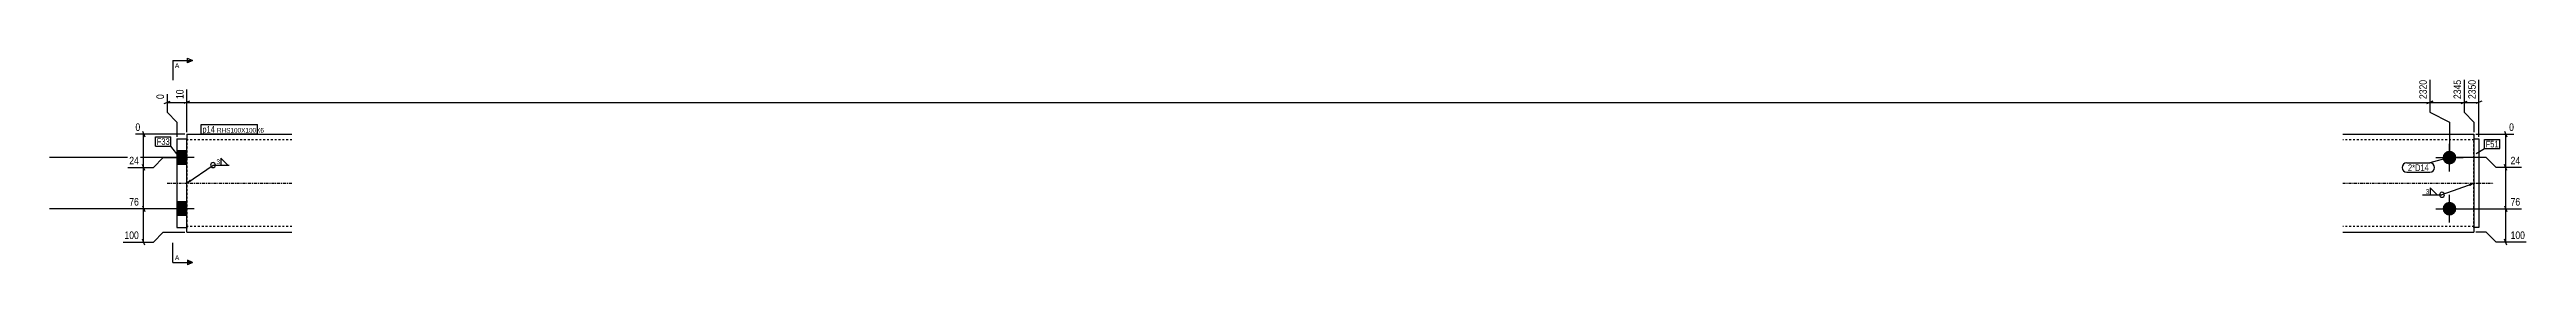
# Model space of a CAD drawing. Header units: millimetres. Extents: x 16 to 22555, y 2 to 813.
# Drawn here: x 20026 to 22555, y 5 to 215 of the extents above; entities that cross this region are included whole.
import ezdxf

# ---------------------------------------------------------------- set-up
doc = ezdxf.new("R2010")
doc.units = ezdxf.units.MM
doc.linetypes.add('DXK_LINE_DOT2', pattern=[3.9198, 1.9599, -1.9599])
doc.linetypes.add('DXK_LINE_DOT3', pattern=[5.9187, 2.979, -0.9799, 0.9799, -0.9799])
for name, color, linetype in [('MÅLSÆTNING', 7, 'Continuous'), ('STÅL', 7, 'Continuous'), ('TEKST', 7, 'Continuous')]:
    doc.layers.add(name, color=color, linetype=linetype)
doc.styles.add('Arial', font='ARIAL.TTF', dxfattribs={"height": 0.2})
doc.styles.add('Arial Narrow', font='ARIALN.TTF', dxfattribs={"height": 0.2})

msp = doc.modelspace()

# ---------------------------------------------------------------- hatches: boundary and pattern name
at = {"layer": 'STÅL', "linetype": 'Continuous'}
for points in [[(20156.3, 121), (20156.3, 107), (20166.3, 107), (20166.3, 121)], [(22476.3, 121, -1), (22476.3, 107, -1)], [(20156.3, 69), (20156.3, 55), (20166.3, 55), (20166.3, 69)], [(22476.3, 69, -1), (22476.3, 55, -1)]]:
    msp.add_hatch(color=96, dxfattribs=at).paths.add_polyline_path(points)
at = {"layer": 'TEKST', "linetype": 'Continuous'}
for points in [[(20171.1, 89.8), (20166.3, 88), (20169.7, 91.8)], [(22496.2, 87.2), (22501.3, 87.7), (22497, 84.9)]]:
    msp.add_hatch(color=3, dxfattribs=at).paths.add_polyline_path(points)

# ---------------------------------------------------------------- linework, layer by layer
at = {"layer": 'MÅLSÆTNING', "color": 7, "linetype": 'Continuous'}
for p, q in [((20146.3, 178.5), (20146.3, 160.2)), ((20166.3, 140), (20166.3, 183.4)), ((20166.3, 140), (20166.3, 183.4)), ((22456.3, 193.1), (22456.3, 160.2)), ((22456.3, 193.1), (22456.3, 160.2)), ((22491.3, 193.1), (22491.3, 160.2)), ((22506.3, 135), (22506.3, 193.1)), ((20143.3, 169), (20149.3, 171.4)), ((20146.3, 170.2), (20166.3, 170.2)), ((20146.3, 160.2), (20156.3, 150.2)), ((20169.3, 171.4), (20163.3, 169)), ((20169.3, 171.4), (20163.3, 169)), ((20166.3, 170.2), (22456.3, 170.2)), ((22459.3, 171.4), (22453.3, 169)), ((22453.3, 169), (22459.3, 171.4)), ((22456.3, 160.2), (22476.3, 150.2)), ((22488.3, 169), (22494.3, 171.4)), ((22491.3, 170.2), (22506.3, 170.2)), ((22491.3, 160.2), (22501.3, 150.2)), ((22509.3, 171.4), (22503.3, 169)), ((20164.3, 138), (20114, 138)), ((20121.1, 141), (20123.5, 135)), ((20122.3, 104), (20122.3, 138)), ((20156.3, 150.2), (20156.3, 135)), ((22476.3, 150.2), (22476.3, 116)), ((22476.3, 150.2), (22476.3, 116)), ((22501.3, 150.2), (22501.3, 140)), ((22501.3, 150.2), (22501.3, 140)), ((22503.3, 138), (22542.1, 138)), ((22532.6, 141), (22535, 135)), ((22533.8, 104), (22533.8, 138)), ((20106.2, 104), (20132.3, 104)), ((20106.2, 104), (20132.3, 104)), ((20123.5, 101), (20121.1, 107)), ((20123.5, 101), (20121.1, 107)), ((20132.3, 104), (20142.3, 114)), ((20132.3, 104), (20142.3, 114)), ((20142.3, 114), (20164.3, 114)), ((20142.3, 114), (20164.3, 114)), ((22513.8, 114), (22478.3, 114)), ((22513.8, 114), (22478.3, 114)), ((22523.8, 104), (22513.8, 114)), ((22523.8, 104), (22513.8, 114)), ((22549.9, 104), (22523.8, 104)), ((22549.9, 104), (22523.8, 104)), ((22535, 101), (22532.6, 107)), ((22535, 101), (22532.6, 107)), ((22533.8, 62), (22533.8, 104)), ((20164.3, 62), (20106.2, 62)), ((20121.1, 65), (20123.5, 59)), ((20122.3, 28), (20122.3, 62)), ((22478.3, 62), (22549.9, 62)), ((22478.3, 62), (22549.9, 62)), ((22532.6, 65), (22535, 59)), ((22532.6, 65), (22535, 59)), ((22533.8, 28), (22533.8, 62)), ((20101.4, 28), (20132.3, 28)), ((20123.5, 25), (20121.1, 31)), ((20132.3, 28), (20142.3, 38)), ((20142.3, 38), (20164.3, 38)), ((22513.8, 38), (22503.3, 38)), ((22523.8, 28), (22513.8, 38)), ((22554.7, 28), (22523.8, 28)), ((22535, 25), (22532.6, 31))]:
    msp.add_line(p, q, dxfattribs=at)
at = {"layer": 'STÅL', "color": 2, "linetype": 'Continuous'}
for p, q in [((20156.3, 133), (20166.3, 133)), ((20156.3, 133), (20156.3, 43)), ((20166.3, 138), (20273.8, 138)), ((20166.3, 138), (20166.3, 133)), ((20166.3, 43), (20166.3, 133)), ((22367.3, 138), (22501.3, 138)), ((22501.3, 137), (22501.3, 138)), ((22501.3, 137), (22501.3, 38)), ((22501.3, 133), (22506.3, 133)), ((22506.3, 133), (22506.3, 43)), ((20156.3, 43), (20166.3, 43)), ((20166.3, 38.9), (20166.3, 43)), ((20166.3, 38), (20166.3, 38.9)), ((20166.3, 38), (20273.8, 38)), ((22367.3, 38), (22501.3, 38)), ((22506.3, 43), (22501.3, 43))]:
    msp.add_line(p, q, dxfattribs=at)
at = {"layer": 'STÅL', "color": 7, "linetype": 'DXK_LINE_DOT2'}
for p, q in [((20166.3, 133), (20166.3, 44.4)), ((20273.8, 132), (20166.3, 132)), ((22501.3, 132), (22367.3, 132)), ((22501.3, 138), (22501.3, 137)), ((22501.3, 43), (22501.3, 133)), ((20166.3, 44), (20166.3, 44.4)), ((20273.8, 44), (20166.3, 44)), ((20166.3, 44), (20166.3, 41.5)), ((22501.3, 44), (22367.3, 44))]:
    msp.add_line(p, q, dxfattribs=at)
at = {"layer": 'STÅL', "color": 96, "linetype": 'Continuous'}
for p, q in [((22476.3, 100), (22476.3, 128)), ((20173.8, 114), (20026.3, 114)), ((20166.3, 121), (20156.3, 121)), ((20166.3, 107), (20156.3, 107)), ((22462.3, 114), (22490.3, 114)), ((22476.3, 48), (22476.3, 76)), ((20173.8, 62), (20026.3, 62)), ((20166.3, 69), (20156.3, 69)), ((20166.3, 55), (20156.3, 55)), ((22462.3, 62), (22490.3, 62))]:
    msp.add_line(p, q, dxfattribs=at)
at = {"layer": 'STÅL', "color": 7, "linetype": 'DXK_LINE_DOT3'}
for p, q in [((20146.3, 88), (20273.8, 88)), ((22367.3, 88), (22521.3, 88))]:
    msp.add_line(p, q, dxfattribs=at)
at = {"layer": 'TEKST', "color": 3, "linetype": 'Continuous'}
msp.add_line((22501.3, 87.7), (22468.6, 76.2), dxfattribs=at)
msp.add_arc((22468.6, 76.2), 2.5, 270, 90, dxfattribs=at)

# ---------------------------------------------------------------- wipeouts: each hides what was drawn before it
at = {"color": 0, "linetype": 'Continuous'}
for points in [[(20158.7, 205.3), (20158.7, 210.3), (20154.3, 210.3), (20154.3, 205.3)], [(20158.7, 9.8), (20158.7, 14.8), (20154.3, 14.8), (20154.3, 9.8)]]:
    msp.add_wipeout(points, dxfattribs=at).dxf.layer = 'TEKST'
at = {"color": 0}
msp.add_wipeout([(20200.2, 107), (20200.2, 112.8), (20196.3, 112.8), (20196.3, 107)], dxfattribs=at).dxf.layer = 'TEKST'

# ---------------------------------------------------------------- next in the draw order: hatches: boundary and pattern name
at = {"layer": 'TEKST', "linetype": 'Continuous'}
for points in [[(20167.3, 210.3), (20167.3, 212.8), (20172.3, 212.8)], [(20167.3, 7.3), (20167.3, 9.8), (20172.3, 7.3)]]:
    msp.add_hatch(color=30, dxfattribs=at).paths.add_polyline_path(points)

# ---------------------------------------------------------------- next in the draw order: linework, layer by layer
at = {"layer": 'TEKST', "color": 7, "linetype": 'Continuous'}
for p, q in [((20152.3, 212.8), (20172.3, 212.8)), ((20152.3, 7.3), (20152.3, 27.3)), ((20152.3, 7.3), (20172.3, 7.3))]:
    msp.add_line(p, q, dxfattribs=at)
at = {"layer": 'TEKST', "color": 30, "linetype": 'Continuous'}
for p, q in [((20167.3, 210.3), (20167.3, 215.3)), ((20167.3, 215.3), (20172.3, 212.8)), ((20172.3, 212.8), (20167.3, 210.3)), ((20172.3, 7.3), (20167.3, 9.8)), ((20167.3, 9.8), (20167.3, 4.8)), ((20172.3, 7.3), (20167.3, 4.8))]:
    msp.add_line(p, q, dxfattribs=at)
at = {"layer": 'TEKST', "color": 3, "linetype": 'Continuous'}
for p, q in [((20166.3, 88), (20193.2, 106.4)), ((20193.2, 106.4), (20209.8, 106.4)), ((20208.3, 106.4), (20201.2, 113.5)), ((20201.2, 113.5), (20201.2, 106.4)), ((20201.2, 106.4), (20208.3, 106.4))]:
    msp.add_line(p, q, dxfattribs=at)
for start, end in [(90, 270), (270, 90)]:
    msp.add_arc((20193.2, 106.4), 2.5, start, end, dxfattribs=at)

# ---------------------------------------------------------------- next in the draw order: texts
at = {"layer": 'TEKST', "color": 3, "linetype": 'Continuous', "style": 'Arial'}
for p in [(20154.3, 205.3), (20154.3, 9.8)]:
    msp.add_text('A', height=4.78, dxfattribs=at).set_placement(p)
at = {"layer": 'TEKST', "color": 3, "style": 'Arial Narrow'}
msp.add_text('3', height=4.77, dxfattribs=at).set_placement((20196.7, 107.4))

# ---------------------------------------------------------------- next in the draw order: wipeouts: each hides what was drawn before it
at = {"color": 0, "linetype": 'Continuous'}
for points in [[(20164.7, 185), (20153.5, 185), (20153.5, 172), (20164.7, 172)], [(22504.7, 194.7), (22493.5, 194.7), (22493.5, 172), (22504.7, 172)], [(20120.5, 139.6), (20120.5, 150.8), (20112.4, 150.8), (20112.4, 139.6)], [(22543.7, 139.6), (22543.7, 150.8), (22535.6, 150.8), (22535.6, 139.6)], [(22550, 105.6), (22550, 116.8), (22537.1, 116.8), (22537.1, 105.6)], [(20119, 63.6), (20119, 74.8), (20106.1, 74.8), (20106.1, 63.6)], [(22550, 63.6), (22550, 74.8), (22537.1, 74.8), (22537.1, 63.6)], [(20119, 29.6), (20119, 40.8), (20101.2, 40.8), (20101.2, 29.6)], [(22554.9, 29.6), (22554.9, 40.8), (22537.1, 40.8), (22537.1, 29.6)]]:
    msp.add_wipeout(points, dxfattribs=at).dxf.layer = 'MÅLSÆTNING'
at = {"color": 0}
for points in [[(20149, 127), (20149, 134), (20135.8, 134), (20135.8, 127)], [(20195.1, 139.4), (20195.1, 146.4), (20182.3, 146.4), (20182.3, 139.4)], [(22455.2, 100.4), (22455.2, 107.4), (22433.9, 107.4), (22433.9, 100.4)], [(22455.5, 76.8), (22455.5, 82.6), (22451.7, 82.6), (22451.7, 76.8)]]:
    msp.add_wipeout(points, dxfattribs=at).dxf.layer = 'TEKST'

# ---------------------------------------------------------------- next in the draw order: linework, layer by layer
at = {"layer": 'MÅLSÆTNING', "color": 7, "linetype": 'Continuous'}
for p, q in [((22491.3, 193.1), (22491.3, 160.2)), ((22456.3, 170.2), (22491.3, 170.2)), ((22488.3, 169), (22494.3, 171.4)), ((22491.3, 160.2), (22501.3, 150.2)), ((20122.3, 62), (20122.3, 104)), ((20164.3, 62), (20106.2, 62)), ((20121.1, 65), (20123.5, 59))]:
    msp.add_line(p, q, dxfattribs=at)
at = {"layer": 'TEKST', "color": 7, "linetype": 'Continuous'}
msp.add_line((20152.3, 212.8), (20152.3, 192.8), dxfattribs=at)
at = {"layer": 'TEKST', "color": 3, "linetype": 'Continuous'}
for p, q in [((22448.6, 76.2), (22468.6, 76.2)), ((22463.7, 76.2), (22456.5, 83.3)), ((22456.5, 83.3), (22456.5, 76.2)), ((22456.5, 76.2), (22463.7, 76.2))]:
    msp.add_line(p, q, dxfattribs=at)
msp.add_arc((22468.6, 76.2), 2.5, 90, 270, dxfattribs=at)

# ---------------------------------------------------------------- next in the draw order: texts
at = {"layer": 'MÅLSÆTNING', "color": 3, "linetype": 'Continuous', "style": 'Arial Narrow'}
msp.add_text('2350', height=7.64, rotation=90.0002, dxfattribs=at).set_placement((22503.1, 173.6))
for s, p in [('0', (20114, 141.2)), ('0', (22537.2, 141.2)), ('24', (22538.7, 107.2)), ('76', (20107.7, 65.2)), ('76', (22538.7, 65.2)), ('100', (20102.8, 31.2)), ('100', (22538.7, 31.2))]:
    msp.add_text(s, height=7.64, dxfattribs=at).set_placement(p)
at = {"layer": 'TEKST', "color": 3, "style": 'Arial Narrow'}
msp.add_text('3', height=4.77, dxfattribs=at).set_placement((22452.1, 77.2))

# ---------------------------------------------------------------- next in the draw order: wipeouts: each hides what was drawn before it
at = {"color": 0, "linetype": 'Continuous'}
msp.add_wipeout([(20144.7, 180.1), (20133.5, 180.1), (20133.5, 172), (20144.7, 172)], dxfattribs=at).dxf.layer = 'MÅLSÆTNING'
at = {"color": 0}
for points in [[(20149, 127), (20149, 134), (20135.8, 134), (20135.8, 127)], [(20195.1, 139.4), (20195.1, 146.4), (20182.3, 146.4), (20182.3, 139.4)], [(22455.2, 100.4), (22455.2, 107.4), (22433.9, 107.4), (22433.9, 100.4)]]:
    msp.add_wipeout(points, dxfattribs=at).dxf.layer = 'TEKST'

# ---------------------------------------------------------------- next in the draw order: linework, layer by layer
at = {"layer": 'TEKST', "color": 7, "linetype": 'Continuous'}
for p, q in [((20134.6, 135.2), (20150.2, 135.2)), ((20134.6, 125.8), (20134.6, 135.2)), ((20150.2, 125.8), (20150.2, 135.2)), ((20181.1, 138.2), (20181.1, 147.6)), ((20134.6, 125.8), (20150.2, 125.8)), ((20158.6, 114.7), (20150.2, 125.8)), ((22432.7, 108.6), (22456.4, 108.6)), ((22476.3, 114), (22456.4, 108.6)), ((22432.7, 99.2), (22456.4, 99.2))]:
    msp.add_line(p, q, dxfattribs=at)
for centre, start, end in [((22432.7, 103.9), 90, 270), ((22456.4, 103.9), 270, 90)]:
    msp.add_arc(centre, 4.7, start, end, dxfattribs=at)

# ---------------------------------------------------------------- next in the draw order: texts
at = {"layer": 'MÅLSÆTNING', "color": 3, "linetype": 'Continuous', "style": 'Arial Narrow'}
for s, p in [('0', (20143.1, 173.6)), ('10', (20163.1, 173.6))]:
    msp.add_text(s, height=7.64, rotation=90.0002, dxfattribs=at).set_placement(p)
at = {"layer": 'TEKST', "color": 3, "style": 'Arial Narrow'}
for s, p in [('F33', (20135.8, 127)), ('2*D14', (22433.9, 100.4))]:
    msp.add_text(s, height=6.68, dxfattribs=at).set_placement(p)

# ---------------------------------------------------------------- next in the draw order: wipeouts: each hides what was drawn before it
at = {"color": 0, "linetype": 'Continuous'}
for points in [[(22489.7, 194.7), (22478.5, 194.7), (22478.5, 172), (22489.7, 172)], [(20119, 105.6), (20119, 116.8), (20106.1, 116.8), (20106.1, 105.6)]]:
    msp.add_wipeout(points, dxfattribs=at).dxf.layer = 'MÅLSÆTNING'
at = {"color": 0}
for points in [[(20237.4, 139.4), (20237.4, 144.4), (20197.2, 144.4), (20197.2, 139.4)], [(22526.4, 124.4), (22526.4, 131.4), (22513.2, 131.4), (22513.2, 124.4)]]:
    msp.add_wipeout(points, dxfattribs=at).dxf.layer = 'TEKST'

# ---------------------------------------------------------------- next in the draw order: linework, layer by layer
at = {"layer": 'MÅLSÆTNING', "color": 7, "linetype": 'Continuous'}
msp.add_line((22456.3, 160.2), (22476.3, 150.2), dxfattribs=at)

# ---------------------------------------------------------------- next in the draw order: texts
at = {"layer": 'MÅLSÆTNING', "color": 3, "linetype": 'Continuous', "style": 'Arial Narrow'}
msp.add_text('2345', height=7.64, rotation=90.0002, dxfattribs=at).set_placement((22488.1, 173.6))
msp.add_text('24', height=7.64, dxfattribs=at).set_placement((20107.7, 107.2))

# ---------------------------------------------------------------- next in the draw order: wipeouts: each hides what was drawn before it
at = {"color": 0}
for points in [[(20237.4, 139.4), (20237.4, 144.4), (20197.2, 144.4), (20197.2, 139.4)], [(22526.4, 124.4), (22526.4, 131.4), (22513.2, 131.4), (22513.2, 124.4)]]:
    msp.add_wipeout(points, dxfattribs=at).dxf.layer = 'TEKST'

# ---------------------------------------------------------------- next in the draw order: linework, layer by layer
at = {"layer": 'TEKST', "color": 7, "linetype": 'Continuous'}
for p, q in [((20181.1, 147.6), (20238.6, 147.6)), ((20181.1, 138.2), (20238.6, 138.2)), ((20238.6, 138.2), (20238.6, 147.6)), ((22512, 132.6), (22527.6, 132.6)), ((22512, 123.2), (22512, 132.6)), ((22527.6, 123.2), (22527.6, 132.6)), ((22503.4, 118.2), (22512, 123.2)), ((22512, 123.2), (22527.6, 123.2))]:
    msp.add_line(p, q, dxfattribs=at)

# ---------------------------------------------------------------- next in the draw order: texts
at = {"layer": 'TEKST', "color": 3, "style": 'Arial Narrow'}
for s, height, p in [('p14', 6.68, (20182.3, 139.4)), ('RHS100X100X6', 4.772, (20197.2, 139.4)), ('F51', 6.68, (22513.2, 124.4))]:
    msp.add_text(s, height=height, dxfattribs=at).set_placement(p)

# ---------------------------------------------------------------- next in the draw order: wipeouts: each hides what was drawn before it
at = {"color": 0, "linetype": 'Continuous'}
msp.add_wipeout([(22454.7, 194.7), (22443.5, 194.7), (22443.5, 172), (22454.7, 172)], dxfattribs=at).dxf.layer = 'MÅLSÆTNING'

# ---------------------------------------------------------------- next in the draw order: texts
at = {"layer": 'MÅLSÆTNING', "color": 3, "linetype": 'Continuous', "style": 'Arial Narrow'}
msp.add_text('2320', height=7.64, rotation=90.0002, dxfattribs=at).set_placement((22453.1, 173.6))

doc.saveas('drawing.dxf')
